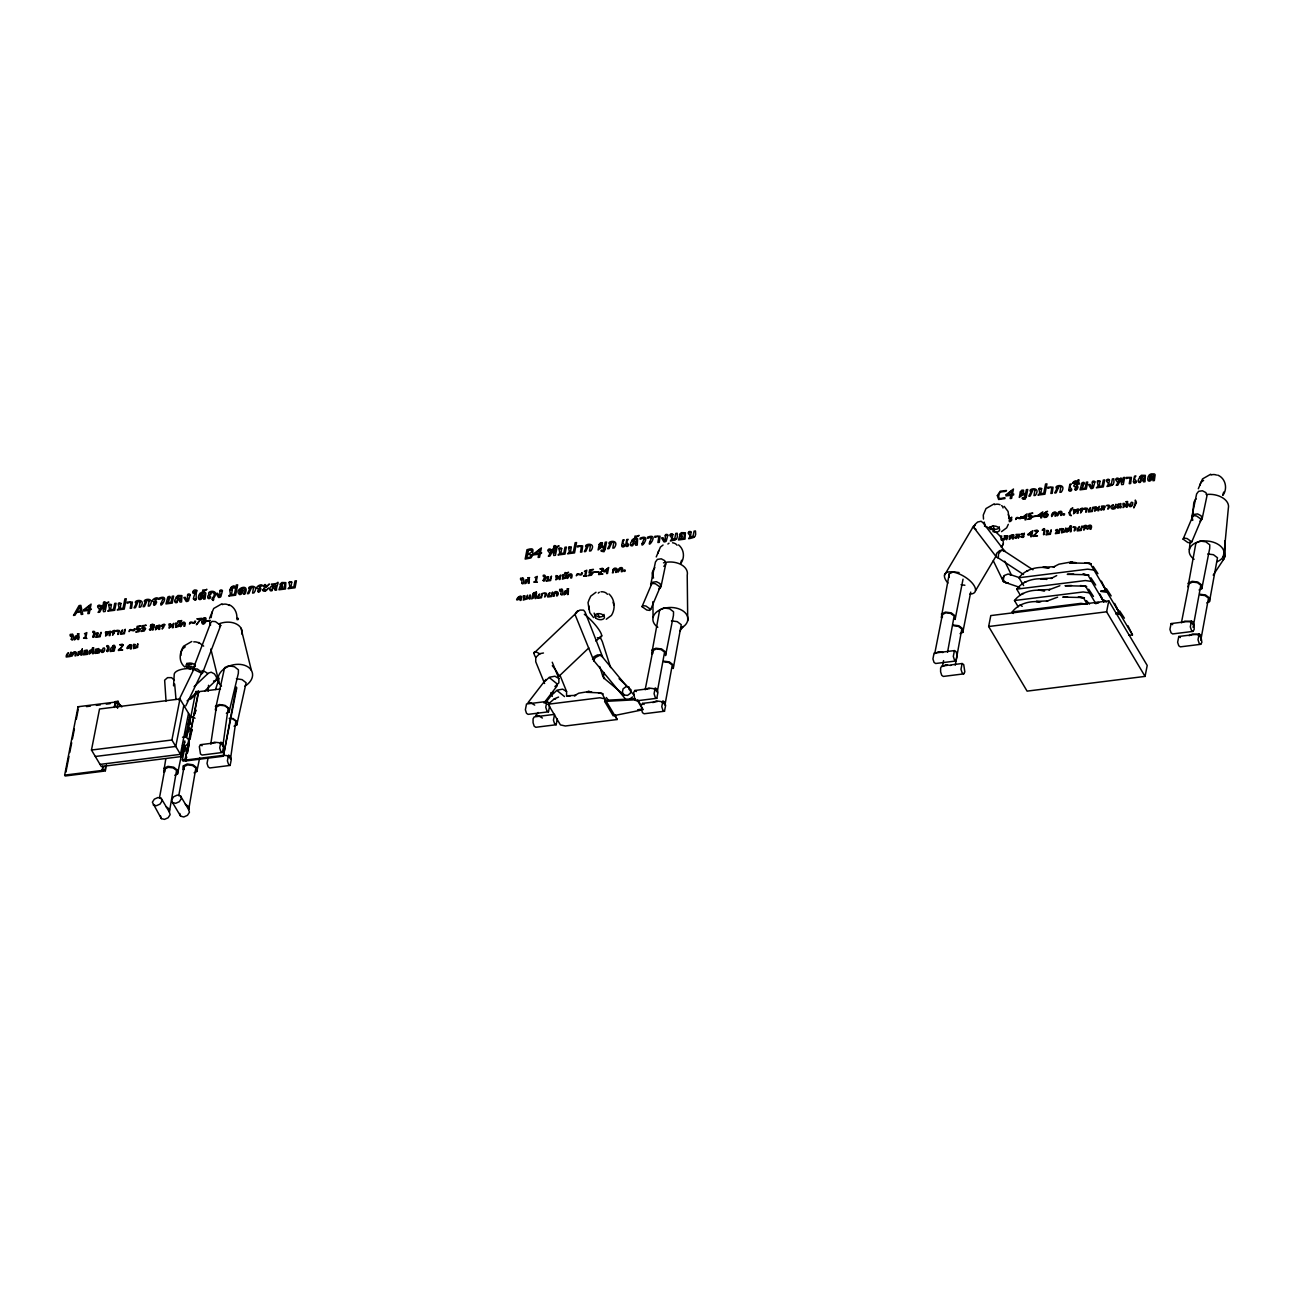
<?xml version="1.0" encoding="UTF-8"?>
<svg xmlns="http://www.w3.org/2000/svg" width="1293" height="1293" viewBox="0 0 1293 1293"><rect width="100%" height="100%" fill="white"/><g stroke="black" fill="none" stroke-linecap="round" stroke-linejoin="round"><path stroke-width="1.5" d="M549.606 706.01L548.474 711.813L528.094 714.366L526.493 713.283L525.378 709.792L526.51 703.99L546.891 701.452L548.491 702.535M557.299 718.94L556.168 724.743L535.787 727.28L534.187 726.197L533.072 722.706L533.072 718.86L534.203 716.904L554.584 714.366L553.436 720.169L554.568 723.66L556.168 724.743M552.24 662.226L558.883 678.534L558.867 682.833L554.891 686.583M569.922 696.264L566.576 695.779L566.576 691.464L559.934 675.14M164.761 771.889L164.825 768.963L168.3 767.315L173.165 767.913L176.559 770.418L169.367 812.052L170.126 814.655L168.155 817.742L164.502 819.374L161.318 818.598L152.364 802.226L154.352 799.155L157.988 797.522L161.172 798.298L169.286 811.939L169.431 809.111L166.021 806.606M184.075 769.48L184.123 766.555L187.598 764.906L192.463 765.504L195.873 768.01L188.681 809.644L188.73 806.703L185.335 804.198M215.301 709.857L224.626 667.624L228.716 665.798L234.421 666.719L238.413 669.822L238.348 673.314L229.071 712.055L226.356 713.267M229.071 712.055L229.136 708.564L225.144 705.445L219.438 704.54L215.365 706.366M234.049 726.181L236.764 724.969L236.829 721.478L232.837 718.375M651.688 653.773L659.672 609.94L663.794 607.952L669.532 608.712L673.54 611.751L673.459 615.306L665.556 655.583L665.636 652.028L661.628 648.973L655.89 648.229L651.769 650.217M652.771 653.628L652.836 650.621L656.311 648.941L661.176 649.587L664.57 652.157L657.216 692.272M941.272 617.634L949.24 573.801L953.361 571.829L959.099 572.573M942.338 617.504L942.403 614.498L945.894 612.817L950.743 613.448L954.137 616.034L947.559 652.238M949.159 577.357L949.24 573.801M960.069 633.683L962.816 632.374L962.897 628.818L958.889 625.764L953.151 625.02M1187.944 586.86L1195.912 543.028L1200.033 541.04L1205.771 541.799L1209.779 544.838L1209.698 548.394L1201.811 588.671L1199.064 589.996M1201.811 588.671L1201.876 585.115L1197.884 582.076L1192.13 581.317L1188.025 583.305M1206.757 602.91L1209.488 601.584L1209.569 598.029L1205.561 594.99L1199.823 594.23M163.694 772.034L165.811 758.7M174.797 775.267L177.545 773.925L177.642 770.289L173.65 767.169L167.912 766.377L163.791 768.398M182.992 769.626L183.089 765.989L187.21 763.969L192.948 764.761L196.94 767.88L196.843 771.517L194.095 772.858M185.61 735.103L185.707 731.466M216.287 710.132L216.351 707.077L219.858 705.251L224.756 705.752L228.15 708.273L222.784 746.352M173.553 685.856L174.248 673.976A17.52 7.079 3.3 0 1 193.708 668.723M208.189 691.222L208.529 685.29M1189.366 549.557L1190.11 541.783M1192.13 520.416L1193.778 502.929A17.52 11.152 5.4 0 1 1196.106 498.92M1223.938 554.794L1228.35 508.165A17.52 11.152 5.4 0 0 1206.353 494.508M204.617 691.109L216.173 680.247L216.577 677.29L214.493 673.96L211.179 672.198L208.545 673.039L194.112 686.631M216.351 707.077L210.775 744.025L214.282 742.214L219.18 742.715L222.574 745.221M230.477 759.266L235.843 721.187L232.433 718.682L229.184 718.342M1003.966 576.128L1003.336 579.636L1005.13 582.432L1019.724 587.361M159.459 797.975L164.825 768.963M178.773 795.567L184.123 766.555M102.697 766.102L102.697 771.307L65.167 775.994L64.65 775.121L78.065 706.738L115.61 702.051L114.835 705.962M65.927 772.083L68.998 756.453M69.757 752.542L71.681 742.764M72.44 738.853L74.364 729.09M76.287 719.312L78.194 709.55M184.818 740.873L181.747 756.502L101.307 766.539L91.48 750.037L99.529 709L179.969 698.963L189.796 715.465L185.578 736.962M114.204 707.481L115.352 701.614L118.035 701.275L117.566 708.289M102.955 766.539L102.179 770.434L64.65 775.121M102.616 771.161L105.299 770.822L105.38 765.763M116.887 707.142L118.035 701.275M105.299 770.822L106.446 764.955M181.747 756.502L171.921 740L179.969 698.963M183.816 705.412L175.767 746.449L95.326 756.486M188.519 713.316L180.454 754.352L100.03 764.389M186.499 756.874L185.739 760.785L183.056 761.124L182.361 759.977L185.044 746.303M186.968 736.525L195.793 691.577L198.475 691.238L199.235 692.531M184.964 751.346L185.739 747.451M188.81 731.806L189.57 727.911M223.35 756.243L236.263 686.987L236.781 687.86L223.35 756.243L185.82 760.931L185.044 759.637L198.475 691.238M193.352 719.037L185.303 760.074L222.849 755.387M194.128 715.126L198.718 691.674L220.457 688.959M187.259 752.979L189.182 743.2M191.105 733.438L191.865 729.527M195.696 709.986L194.936 713.898L195.793 710.132M185.82 760.931L186.58 757.019M187.356 753.108L189.263 743.346M190.039 739.434L191.946 729.672M641.134 710.116L613.173 715.789L604.639 701.42L604.849 700.337L635.332 698.705M652.836 650.621L645.175 689.686L648.65 688.021L653.515 688.652L656.892 691.222M664.909 705.202L672.247 665.087L668.869 662.501L664.004 661.871M942.403 614.498L934.742 653.563L938.217 651.882L943.082 652.512M943.583 660.626L942.435 666.477L945.91 664.796L950.775 665.442M963.026 579.183L955.123 619.444L955.204 615.888L951.195 612.85L945.458 612.09L941.352 614.078M955.252 665.168L961.83 628.948L958.436 626.378L953.571 625.731M962.816 632.374L970.72 592.097M1001.121 539.052L1001.719 535.997L1000.847 536.094M988.644 626.523L990.794 615.581L1108.764 600.857L1147.214 665.459L1145.065 676.401L1027.095 691.125L988.644 626.523L1106.614 611.799L1145.065 676.401M1106.614 611.799L1108.764 600.857M1193.083 627.315L1200.809 585.244L1197.415 582.674L1192.566 582.028L1189.075 583.709L1181.414 622.773L1184.889 621.109L1189.754 621.739L1193.148 624.309M1200.777 640.245L1208.502 598.174L1205.108 595.588L1200.243 594.958M1209.488 601.584L1217.473 557.768L1213.464 554.713L1207.727 553.97M177.545 773.925L183.59 744.8M196.843 771.517L199.672 757.924M604.17 673.152L603.459 676.578L605.302 679.294L624.196 695.004L627.509 695.408L630.37 693.29L631.081 689.864L619.056 678.696M660.998 586.666L665.798 563.796L664.731 560.645L661.256 558.818L657.41 559.368L655.454 561.986L650.654 584.856L652.609 582.238L656.44 581.688L659.931 583.531L660.998 586.666L659.042 589.269M1192.857 520.206L1191.774 517.071L1196.623 493.926L1198.579 491.324L1202.425 490.774L1205.9 492.601L1206.983 495.736L1202.118 518.881L1200.163 521.483M995.933 556.41L974.001 527.77L974.712 524.716L977.653 522.016L981.128 521.241L983.068 522.841L1005 551.481L1003.045 549.881L999.586 550.656L996.628 553.356L995.933 556.41L997.873 558.01M236.764 724.969L246.106 682.752L242.114 679.633L236.409 678.728M553.679 593.665C554.552 589.737 560.677 591.677 557.396 595.782L556.507 595.895C558.01 589.964 554.083 592.453 554.131 596.186L553.259 596.299L554.584 593.568L553.663 593.681M612.769 570.213C613.658 566.302 619.783 568.225 616.486 572.33L615.597 572.443C617.117 566.512 613.189 569.001 613.238 572.734L612.349 572.847L613.69 570.132L612.769 570.245M215.527 689.508L219.18 678.227M209.531 618.313L213.717 608.47L221.96 603.75M212.052 612.025L211.147 617.65M656.23 556.927L660.416 547.084L663.05 545.032M657.684 553.582L658.751 550.64M680.587 563.134L681.621 560.257M1198.32 488.754L1202.522 478.911L1210.765 474.192M1199.791 485.408L1200.841 482.467M1222.693 494.96L1223.728 492.083M202.629 672.829L220.715 625.408L215.43 621.594L212.004 621.351L210.775 622.676L192.689 670.097L193.918 668.756L197.344 669.014L202.629 672.829L201.385 674.154M1183.095 539.149L1192.615 516.602L1193.601 515.584L1196.558 515.972L1201.294 519.35L1191.774 541.88L1190.772 542.898L1187.831 542.51L1183.095 539.149L1184.081 538.13L1187.039 538.518L1191.774 541.88M642.023 606.643L651.494 584.371L652.48 583.369L655.422 583.773L660.157 587.135L650.702 609.407L649.716 610.409L646.759 610.021L642.023 606.643L643.009 605.641L645.95 606.045L650.702 609.407M181.036 652.335L182.685 648.844L185.271 646.823M680.829 563.441C684.951 557.671 684.175 549.428 678.583 544.886M1008.314 524.328L1006.681 527.819L1001.525 531.633M1222.936 495.284C1227.881 488.689 1225.586 478.216 1217.747 475.113M178.903 700.046L193.772 669.435L201.546 673.184L185.788 705.897M604.041 678.712L602.651 675.754L604.284 672.57M592.533 659.398L593.972 656.731L597.511 654.904L601.067 654.969L602.586 656.876L585.099 612.058L583.579 610.134L580.007 610.07L576.468 611.912L575.046 614.563L594.053 661.305M215.301 742.829L200.48 744.671L199.348 746.627L200.463 753.964L202.064 755.047L222.428 752.494L223.576 746.691L222.444 743.216L220.861 742.134L219.713 747.936L220.844 751.411L222.428 752.494M208.173 757.585L207.025 763.403L208.157 766.878L209.741 767.961L230.122 765.424L231.269 759.621L230.138 756.13L228.538 755.047L227.406 760.85L228.522 764.341L230.122 765.424M546.891 701.452L545.759 707.255L546.874 710.73L548.474 711.813M649.652 688.619L634.831 690.478L633.699 692.434L634.815 699.755L636.415 700.838L656.796 698.301L657.927 692.498L656.812 689.007L655.212 687.924L654.08 693.727L655.195 697.218L656.796 698.301M641.393 705.348L642.524 703.392L657.345 701.549M664.489 711.231L665.62 705.412L664.505 701.937L662.905 700.854L661.774 706.657L662.889 710.148L664.489 711.231L644.108 713.768L642.508 712.685L641.393 709.194L637.627 709.776M954.444 650.589L953.297 656.391L954.428 659.883L956.028 660.965L957.159 655.163L956.028 651.672L954.444 650.589L934.063 653.143L932.932 658.945L934.047 662.42L935.647 663.503L956.028 660.965M962.137 663.519L960.99 669.321L962.121 672.796L963.705 673.879L964.837 671.924L963.721 664.602L962.137 663.519L951.018 664.909M1171.086 623.565L1169.939 629.368L1171.07 632.859L1172.67 633.926L1193.035 631.388L1194.166 629.432L1194.182 625.586L1193.051 622.095L1191.467 621.012L1171.086 623.565L1172.686 624.648M1178.78 636.479L1177.632 642.282L1178.763 645.773L1180.347 646.856L1200.728 644.318L1201.86 642.362L1200.744 635.025L1199.144 633.942L1178.78 636.479L1180.364 637.562M1191.467 621.012L1190.32 626.83L1191.451 630.305L1193.035 631.388M1199.144 633.942L1198.013 639.744L1199.128 643.235L1200.728 644.318M944.488 575.159L972.304 528.207A17.52 7.71 30.7 0 1 975.148 525.297M975.488 590.756L996.353 555.554M1001.315 547.165L1003.303 543.82M1213.19 575.143L1224.164 558.576L1223.13 556.038M679.746 631.275L683.027 626.378L681.653 627.832A17.52 11.605 -0.7 0 0 683.625 611.379A17.52 11.605 -0.7 0 0 658.557 610.603A17.52 11.605 -0.7 0 0 657.83 627.25M1223.97 558.285L1225.263 556.426L1224.73 540.813M663.842 566.399L665.798 563.796M1191.774 517.071L1193.73 514.469L1197.577 513.919L1201.052 515.745L1202.118 518.881M545.921 679.439L528.029 702.665L530.68 702.729L534.704 705.121M543.997 702.972L557.105 685.936L556.83 683.658L549.767 677.968M538.098 712.491L535.722 715.579L538.373 715.659L542.397 718.035M545.258 703.198L553.614 692.369M219.471 626.749L220.715 625.408M1222.774 560.031L1224.164 558.576M1200.292 520.352L1201.294 519.35M659.171 588.137L660.157 587.135M533.977 653.143L576.937 612.349A17.52 3.863 46.5 0 1 578.472 611.056M588.816 647.922L558.738 676.481A17.52 3.863 46.5 0 0 552.321 665.717M595.976 641.118L601.714 635.671M545.355 681.007L549.331 677.257L554.939 676.223L558.883 678.534M553.048 693.937L557.024 690.171L562.633 689.153L566.576 691.464M1023.603 585.551L1018.949 577.745C1025.882 568.678 1038.376 566.043 1049.124 567.983L1042.869 567.255L1054.538 566.673L1053.213 567.094L1058.951 564.184L1070.927 562.019L1075.954 562.697L1069.505 562.924L1090.047 563.344L1105.984 590.4L1100.699 591.063M1020.436 595.394L1016.718 589.139C1023.652 580.072 1036.146 577.438 1046.894 579.377L1040.639 578.666L1052.308 578.068L1050.983 578.488L1056.704 575.579M1018.205 606.789L1014.488 600.534C1021.422 591.483 1033.915 588.832 1044.663 590.772L1038.408 590.061L1050.061 589.463L1048.752 589.883L1059.872 585.745M1013.179 613.496L1012.241 611.928C1018.803 603.249 1030.473 600.615 1040.752 601.891M187.065 700.919L195.906 693.145M190.524 699.19L196.423 694.002M614.983 714.787L617.133 719.522L565.348 725.987L560.419 724.904L548.119 704.232L554.325 698.834L558.56 697.072M1201.003 482.386L1203.589 480.366M629.691 699.077L632.536 696.943M596.008 592.259L590.756 596.138L589.091 599.693L588.04 602.635L589.091 609.617M606.272 619.234L611.427 615.42C615.662 608.825 614.967 599.209 608.938 593.956M1001.412 539.973L1001.477 538.955M1001.525 540.361L1001.8 538.971M1032.945 569.777L1002.641 549.929L1000.653 551.109L998.535 553.937L998.277 557.946L1023.523 574.496M652.852 702.616L656.343 700.935L661.192 701.566L664.586 704.152M1189.107 635.703L1192.582 634.023L1197.447 634.653L1200.841 637.239M213.539 681.072L216.173 680.247M191.784 641.49L183.558 646.225C179.404 652.626 178.289 661.838 184.883 667.059M994.236 503.817L986.009 508.553L983.278 515.034L983.504 519.075M1120.546 506.985L1120.886 503.575L1120.013 503.672C1116.182 506.662 1121.936 509.717 1120.966 506.549M1044.098 534.09C1044.033 536.32 1046.587 524.247 1042.223 530.308C1046.554 525.669 1041.56 538.518 1044.518 533.637M189.489 717.179L192.027 716.564L195.017 718.261M1057.642 597.14L1046.506 601.293L1047.831 600.857L1036.162 601.455L1039.297 601.811M626.103 685.646L600.695 654.872L595.41 657.523L593.826 660.012L594.424 661.402L626.168 699.885M1009.364 521.709L1010.14 521.499A2.101 1.471 -30.8 0 0 1011.142 520.788L1011.821 519.608L1009.429 521.273L1009.154 519.867M543.464 652.997L539.731 653.692L535.755 657.442L535.738 661.741L544.595 683.496M589.382 691.448L578.747 693.193L574.351 695.779L575.692 695.359L566.576 695.779M1038.053 515.406L1032.638 516.699L1037.923 516.036M210.048 620.187L206.411 621.27L209.935 620.834M1018.949 577.745L1087.672 569.162L1093.894 570.068M1016.718 589.139L1085.441 580.557L1091.648 581.462L1103.753 601.795L1099.939 594.101M86.486 706.608L90.429 706.107M96.361 705.38L100.321 704.879M106.236 704.135L110.196 703.651M116.031 702.762L118.714 702.438M1014.488 600.534L1083.195 591.968L1089.417 592.873L1095.931 603.815M1012.241 611.928L1080.964 603.362L1087.187 604.267L1083.34 597.544L1062.798 597.124L1067.63 596.962M1094.945 602.894L1098.468 602.457M1095.155 603.249L1098.678 602.813M1115.714 613.092L1119.237 612.656L1114.647 603.411M91.48 750.037L171.921 740M548.119 704.232L599.904 697.767L604.833 698.866L617.133 719.522M1128.951 635.348L1132.474 634.895L1127.9 625.667M101.937 770.014L104.62 769.674M182.361 759.977L185.044 759.637M947.316 665.362L941.757 666.057L940.625 668.012L940.609 671.859L941.74 675.35L943.34 676.433L963.705 673.879M604.639 701.42L635.105 699.804M1073.707 574.092L1067.275 574.334L1087.817 574.755L1091.648 581.462M1071.477 585.503L1065.028 585.729L1085.57 586.149L1089.417 592.873M182.539 737.204L186.079 737.107L188.568 739.499L188.552 742.958L186.03 745.479L182.475 745.576M187.307 664.408L191.752 664.618M186.37 666.703L190.734 666.897M223.608 755.306L226.857 755.629L230.267 758.151M629.238 687.149L625.925 686.745L623.081 688.862L622.369 692.288L624.196 695.004M961.055 584.743L964.885 585.244M671.471 620.882L677.225 621.626L681.233 624.681L673.249 668.497L673.33 664.941L669.321 661.903L663.584 661.143M1005.13 582.432L1008.281 582.884M599.499 692.854L586.699 692.288L591.855 692.191L588.137 691.335M1100.909 591.418L1107.131 592.323L1119.237 612.656M1115.714 613.9L1120.385 614.579L1132.474 634.895M1026.739 570.682L1027.935 570.86M1024.492 582.076L1025.705 582.254M1022.262 593.471L1023.458 593.665M1020.032 604.865L1022.213 606.32M1072.123 562.213L1070.927 562.019L1073.917 563.085M554.325 698.834L555.537 699.077M180.47 795.89L177.303 795.114L173.65 796.747L171.662 799.817L172.519 802.549L180.632 816.19L183.8 816.966L187.453 815.333L189.441 812.246L188.6 809.531L180.47 795.89L181.327 798.621L179.339 801.692L175.686 803.325L172.519 802.549M153.204 804.957L156.388 805.733L160.025 804.101L162.013 801.03L161.172 798.298M603.184 693.888L598.271 692.692L602.021 693.387L604.833 698.866M597.334 637.675L600.938 638.677L602.328 641.635L610.619 667.576M1009.817 574.415L1018.932 577.486M993.315 560.79L1003.465 581.705L1006.827 582.836M228.958 604.655C234.292 606.821 237.33 612.72 236.861 618.345M198.783 642.411L203.664 646.112M557.461 690.898L564.524 696.571M634.831 690.478L636.431 691.561M642.524 703.392L644.124 704.475M200.48 744.671L202.08 745.754M974.001 527.77L975.956 529.37M174.361 680.199L171.565 677.661L167.557 677.645L164.647 680.183L166.037 701.113M1223.469 554.745L1225.263 556.426M121.3 706.043L116.952 701.873L117.453 702.745M118.908 704.135L121.817 706.915M1106.242 602.15L1104.174 600.065M1093.167 566.415L1097.935 573.656M1106.404 588.671L1111.172 595.911M1090.92 577.809L1095.688 585.05M1119.657 610.926L1124.409 618.167M1088.69 589.22L1093.458 596.461M1086.459 600.615L1089.482 604.106M606.255 697.509L608.276 700.03M1004.176 506.355L1008.071 511.43L1009.138 518.412M593.584 617.569L589.753 612.575L588.703 605.722M628.64 688.733L633.715 694.891M1002.641 549.929L1003.368 551.109M638.225 700.273L642.993 709.744L637.013 699.691M197.376 691.836L197.894 692.709M195.793 691.577L196.471 692.725M115.352 701.614L116.111 702.907M78.065 706.738L78.582 707.594M1116.538 607.855L1120.385 614.579M1103.301 585.6L1107.131 592.323M1101.054 597.01L1103.931 602.037M188.875 719.732L190.556 722.739M1101.41 581.155L1105.984 590.4M1004.709 561.194L1011.482 575.143L1008.104 574.011L1004.354 575.466L1002.431 578.65L1003.465 581.705M993.04 526.025L994.689 529.823M597.786 613.625L599.435 617.408M600.695 654.872L601.31 656.262M550.818 692.789L552.289 696.41M184.463 741.81L184.834 742.732M599.693 666.493L602.651 675.754M179.792 813.459L180.632 816.19M160.477 815.867L161.318 818.598M1008.314 514.582L1009.138 517.475M984.167 522.081L985.007 524.99M613.06 602.182L613.884 605.076M209.741 622.272L210.581 625.165M241.031 628.188L251.375 670.372M210.84 648.989L219.293 683.496M174.684 684.045L175.993 699.448M180.826 652.706L180.972 655.406M687.731 620.705L687.213 575.207A17.52 11.605 -0.7 0 0 663.487 562.827M652.561 571.975L652.626 577.906M652.9 601.649L653.078 617.472M1211.121 475.032A5.01 3.039 11.1 0 1 1216.535 475.081M1194.118 559.271A17.52 11.152 5.4 0 1 1195.055 543.157A17.52 11.152 5.4 0 1 1220.236 545.888A17.52 11.152 5.4 0 1 1217.052 561.744M994.608 504.674A5.01 3.039 11.1 0 1 1000.022 504.706M1001.606 505.579A5.01 3.039 11.1 0 1 1003.012 507.939M999.311 526.817A5.01 3.039 11.1 0 1 995.254 529.29A5.01 3.039 11.1 0 1 989.759 526.736M990.325 529.613A4.913 2.974 11.1 0 1 994.269 525.992A4.913 2.974 11.1 0 1 999.651 530.082A4.913 2.974 11.1 0 1 992.911 531.585M947.931 583.046A17.52 7.71 30.7 0 1 950.113 571.829A17.52 7.71 30.7 0 1 972.045 582.868A17.52 7.71 30.7 0 1 969.847 594.069M984.458 526.057A17.52 7.71 30.7 0 1 1000.022 536.126A17.52 7.71 30.7 0 1 1001.816 546.066M667.931 544.062A5.01 3.039 11.1 0 1 669.014 543.205M672.538 542.769A5.01 3.039 11.1 0 1 677.063 545.258M653.579 577.955A17.52 11.605 -0.7 0 1 654.888 567.675M598.271 593.115A5.01 3.039 11.1 0 1 599.354 592.259M600.986 591.806A5.01 3.039 11.1 0 1 607.403 594.311M604.057 614.401A5.01 3.039 11.1 0 1 599.047 616.826A5.01 3.039 11.1 0 1 594.166 613.108M535.755 657.555A17.52 3.863 46.5 0 1 539.941 654.048M584.339 614.272A17.52 3.863 46.5 0 1 598.465 629.012A17.52 3.863 46.5 0 1 600.178 636.964M222.331 604.591A5.01 3.039 11.1 0 1 229.33 605.512M221.507 686.066A17.52 12.251 -13.8 0 1 225.241 668.061A17.52 12.251 -13.8 0 1 249.517 668.125A17.52 12.251 -13.8 0 1 244.927 686.114M218.598 623.986A17.52 12.251 -13.8 0 1 242.098 634.443M193.772 641.894A5.01 3.039 11.1 0 1 199.154 643.251M195.356 666.461A5.01 3.039 11.1 0 1 189.958 666.412A5.01 3.039 11.1 0 1 186.952 663.196M194.273 668.723A4.913 2.974 11.1 0 1 192.689 669.16M190.814 669.144A4.913 2.974 11.1 0 1 186.063 665.895A4.913 2.974 11.1 0 1 189.699 663.067A4.913 2.974 11.1 0 1 195.405 665.572M186.838 723.983A17.52 7.079 3.3 0 1 190.475 724.193M202.112 670.501A17.52 7.079 3.3 0 1 207.704 673.669M202.371 622.337C204.456 626.135 205.829 617.989 202.371 622.337M100.547 605.964L99.852 610.183C105.396 595.572 102.761 618.377 105.137 604.623L106.543 604.445L105.153 611.476L103.505 611.686L102.632 606.692L99.723 612.155L98.074 612.365C102.212 608.114 95.359 607.952 98.397 605.35A2.036 1.422 -30.8 0 1 100.272 605.48L100.547 605.964M104.523 648.375C105.864 651.672 100.789 654.808 100.563 650.088L101.484 649.975C104.588 655.454 100.886 646.015 104.523 648.375M135.102 644.544L134.553 647.761L136.379 646.823L137.85 643.72L137.624 647.405L133.535 648.601C135.022 647.13 131.433 643.187 135.102 644.544M170.611 624.099L170.126 627.024L173.682 623.339L173.165 627.638L172.276 627.751L172.664 624.972L169.044 628.156C170.531 626.669 166.942 622.741 170.611 624.099M177.044 623.307L176.494 626.507L178.305 625.57L179.792 622.466L179.549 626.151L175.476 627.347C176.947 625.877 173.375 621.933 177.044 623.307M190.119 594.812L188.519 600.712A2.036 1.422 -30.8 0 1 187.307 601.39A2.424 1.697 -30.8 0 1 186.24 601.487L183.865 597.511L185.303 597.334C189.699 605.674 186.402 594.958 187.97 594.198A2.036 1.422 -30.8 0 1 189.829 594.311L190.119 594.812M222.444 590.772L220.844 596.671A2.036 1.422 -30.8 0 1 219.632 597.35A2.424 1.697 -30.8 0 1 218.565 597.447L216.19 593.471L217.644 593.293C222.024 601.633 218.727 590.933 220.295 590.158A2.036 1.422 -30.8 0 1 222.154 590.287L222.444 590.772M524.829 595.992L524.279 599.192L526.106 598.255L527.576 595.152L527.35 598.837L523.261 600.033C524.748 598.562 521.16 594.618 524.829 595.992M550.85 549.784L550.139 553.986C555.683 539.391 553.048 562.18 555.44 548.426L556.83 548.264L555.44 555.295L553.792 555.489L552.935 550.511L550.01 555.974L548.361 556.168C552.515 551.917 545.646 551.772 548.701 549.169A2.036 1.422 -30.8 0 1 550.559 549.299L550.85 549.784M557.493 575.838L556.992 578.763L560.548 575.078L560.031 579.377L559.158 579.49L559.546 576.71L555.909 579.894C557.396 578.407 553.824 574.48 557.493 575.838M563.91 575.046L563.36 578.246L565.186 577.308L566.657 574.205L566.431 577.89L562.342 579.086C563.829 577.615 560.241 573.672 563.91 575.046M667.818 535.189L666.234 541.104A2.036 1.422 -30.8 0 1 665.022 541.783A2.424 1.697 -30.8 0 1 663.956 541.88L661.563 537.904L663.018 537.726C667.414 546.066 664.117 535.35 665.669 534.591A2.036 1.422 -30.8 0 1 667.544 534.704L667.818 535.189M672.861 534.559L671.988 539.634L674.865 538.147L675.786 533.411L677.193 533.233C678.243 540.264 675.382 539.634 671.681 540.781L670.372 540.943C674.526 536.692 667.657 536.547 670.711 533.944A2.036 1.422 -30.8 0 1 672.57 534.074L672.861 534.559M691.141 532.28L690.268 537.355L693.145 535.868L694.082 531.132L695.472 530.954C696.539 537.985 693.678 537.355 689.961 538.502L688.652 538.664C692.806 534.413 685.936 534.268 688.991 531.665A2.036 1.422 -30.8 0 1 690.85 531.795L691.141 532.28M1063.121 528.821L1062.571 532.037L1064.381 531.1L1065.868 527.98L1065.626 531.682L1061.537 532.861C1063.024 531.391 1059.452 527.463 1063.121 528.821M1094.864 481.917L1093.264 487.817A2.036 1.422 -30.8 0 1 1092.052 488.495A2.424 1.697 -30.8 0 1 1090.985 488.592L1088.609 484.616L1090.064 484.439C1094.444 492.778 1091.147 482.079 1092.714 481.303A2.036 1.422 -30.8 0 1 1094.573 481.432L1094.864 481.917M1096.205 507.147L1095.721 510.056L1099.276 506.371L1098.759 510.67L1097.87 510.783L1098.258 508.004L1094.638 511.188C1096.108 509.717 1092.537 505.773 1096.205 507.147M1109.442 480.075L1108.57 485.15L1111.447 483.679L1112.368 478.943L1113.774 478.766C1114.825 485.796 1111.964 485.166 1108.263 486.313L1106.953 486.475C1111.107 482.224 1104.238 482.079 1107.277 479.461A2.036 1.422 -30.8 0 1 1109.152 479.59L1109.442 480.075M1113.192 505.013L1112.788 507.535L1114.324 508.02L1115.94 504.189L1115.067 508.634C1110.024 510.929 1109.927 504.852 1113.192 505.013M1118.704 478.927L1118.009 483.129C1123.552 468.535 1120.918 491.324 1123.294 477.57L1124.684 477.408L1123.31 484.439L1121.661 484.633L1120.789 479.655L1117.863 485.117L1116.215 485.311C1120.368 481.061 1113.499 480.915 1116.554 478.313A2.036 1.422 -30.8 0 1 1118.413 478.442L1118.704 478.927M1124.619 503.591L1124.134 506.517L1127.69 502.832L1127.173 507.131L1126.284 507.244L1126.672 504.464L1123.051 507.648C1124.538 506.161 1120.95 502.234 1124.619 503.591M1132.587 502.605C1133.913 505.919 1128.837 509.054 1128.627 504.318L1129.549 504.205C1132.652 509.684 1128.934 500.246 1132.587 502.605M71.309 639.372C74.299 643.203 73.911 629.61 70.792 635.526C70.889 632.843 69.337 635.041 70.501 636.285C73.232 633.473 71.875 634.976 71.309 639.372M87.164 651.219L86.76 653.741L84.384 654.048C87.779 652.044 83.027 650.799 83.366 654.856L87.504 654.339L88.037 651.575L87.084 650.04L84.158 650.621L83.997 651.462L87.164 651.219M92.692 636.706C94.648 639.906 96.813 629.82 92.886 631.42C91.787 634.556 96.183 629.319 92.692 636.706M98.09 633.15L97.541 636.382L99.432 636.14L101.048 632.293L100.159 636.738L95.747 637.304L96.668 636.495C97.492 635.251 94.745 631.792 98.09 633.15M98.769 649.765L98.365 652.302L96.005 652.593C99.399 650.589 94.631 649.345 94.971 653.418L99.108 652.9L99.658 650.137L98.704 648.601L95.763 649.183L95.601 650.023L98.769 649.765M106.64 650.977C108.66 654.145 110.648 644.156 106.834 645.708C105.735 648.844 110.147 643.591 106.64 650.977M107.141 632.018L106.576 635.267L108.919 631.566L110.584 631.291L110.034 635.51L109.145 635.623L109.566 631.776L105.557 636.075C107.044 634.604 103.472 630.661 107.141 632.018M111.424 604.607L110.552 609.714L113.525 609.342L114.689 603.427L116.079 603.249L114.705 610.28L107.723 611.153L109.162 609.876C110.471 607.92 106.139 602.473 111.424 604.607M120.96 603.427L120.087 608.518L123.061 608.146L124.888 598.901L126.278 598.724L124.241 609.1L117.275 609.957L118.697 608.696C120.023 606.724 115.675 601.277 120.96 603.427M149.455 629.61C152.493 632.649 149.568 624.503 152.833 630.176L154.142 626.281L150.36 626.345C149.746 627.913 155.629 624.681 153.043 629.077L151.249 627.347L149.455 629.61M174.846 601.229L175.137 602.409A2.053 1.438 -30.8 0 0 176.996 602.522C177.755 600.178 176.349 596.154 180.163 602.118L181.57 601.94L181.909 595.588L177.917 595.475L176.01 597.414L180.438 596.299A1.988 1.39 -30.8 0 1 181.036 596.994L180.519 600.372C180.18 596.186 174.232 597.431 174.846 601.229M193.449 598.918C198.168 603.96 194.742 593.487 197.102 590.659A2.311 1.616 -30.8 0 0 196.197 590.125C192.56 588.622 191.105 595.572 195.001 592.42C196.908 587.911 193.32 597.592 193.449 598.918M207.672 597.14L207.963 598.303A2.053 1.438 -30.8 0 0 209.838 598.433C213.038 596.299 206.605 596.105 210.904 594.198L211.066 593.358C207.801 591.677 218.339 591.37 212.505 598.077L213.895 597.899C220.505 588.347 204.876 591.03 209.482 594.424A1.972 1.39 -30.8 0 0 208.028 595.734L207.672 597.14M232.352 589.527L231.479 594.618L234.453 594.247L236.28 585.002L237.67 584.824L235.633 595.2L228.667 596.057L230.089 594.796C231.415 592.824 227.067 587.378 232.352 589.527M269.865 589.382L270.156 590.545A2.053 1.438 -30.8 0 0 272.015 590.675C272.775 588.315 271.385 584.291 275.199 590.255L276.589 590.077C275.522 587.717 280.597 579.167 276.492 583.482L271.304 584.226C272.71 586.392 277.672 582.028 275.538 588.525C275.215 584.323 269.267 585.567 269.865 589.382M284.945 584.032L284.298 588.024L280.565 588.493L282.714 586.602L282.262 585.131A2.036 1.422 -30.8 0 0 280.258 585.745L278.949 589.786L285.478 588.978L285.834 582.626L281.842 582.513L279.951 584.436L284.363 583.337A1.988 1.39 -30.8 0 1 284.945 584.032M291.749 582.109L290.877 587.216L293.85 586.844L295.014 580.929L296.404 580.751L295.03 587.782L288.064 588.654L289.487 587.378C290.812 585.422 286.464 579.975 291.749 582.109M521.758 583.175C524.764 587.07 524.279 573.252 521.305 579.442C521.257 576.84 519.931 578.359 520.772 579.975C523.972 579.005 522.097 575.676 521.758 583.175M528.595 598.384C531.326 600.97 529.758 596.089 530.162 594.828L528.595 598.384M543.141 580.509C545.08 583.709 547.262 573.623 543.335 575.24C542.22 578.375 546.632 573.122 543.141 580.509M548.539 576.953L547.99 580.185L549.864 579.959L551.481 576.096L550.608 580.557L546.196 581.107L547.101 580.298C547.941 579.054 545.193 575.595 548.539 576.953M560.855 594.36C564.039 598.093 563.021 584.662 560.515 590.513C560.176 588.024 559.109 589.64 559.869 591.16C563.069 590.206 561.21 586.86 560.855 594.36M561.712 548.426L560.839 553.517L563.813 553.145L564.976 547.246L566.366 547.068L564.993 554.099L558.026 554.972L559.449 553.695C560.774 551.739 556.426 546.276 561.712 548.426M571.264 547.23L570.391 552.337L573.365 551.966L575.175 542.704L576.565 542.543L574.528 552.903L567.562 553.776L569.001 552.499C570.31 550.543 565.978 545.096 571.264 547.23M621.739 545.468L622.03 546.632A2.053 1.438 -30.8 0 0 623.889 546.761C626.927 544.159 620.09 544.062 624.196 539.844L622.806 540.021L621.739 545.468M625.683 544.983L625.957 546.147A2.053 1.438 -30.8 0 0 627.816 546.276C630.871 543.674 624.034 543.561 628.139 539.359L626.749 539.537L625.683 544.983M630.515 544.369L630.806 545.549A2.053 1.438 -30.8 0 0 632.665 545.662C633.425 543.319 632.035 539.294 635.849 545.258L637.239 545.08L637.594 538.728L633.602 538.615L631.695 540.555L636.124 539.44A1.988 1.39 -30.8 0 1 636.706 540.151L636.188 543.529C635.865 539.326 629.917 540.571 630.515 544.369M684.482 534.187L683.835 538.179L680.102 538.648L682.251 536.757L681.799 535.286A2.036 1.422 -30.8 0 0 679.795 535.884L678.486 539.941L685.015 539.116L685.371 532.764L681.379 532.651L679.488 534.591L683.9 533.492A1.988 1.39 -30.8 0 1 684.482 534.187M1003.239 539.165C1006.277 542.203 1003.352 534.057 1006.617 539.731L1007.926 535.819L1004.144 535.9C1003.513 537.468 1009.397 534.235 1006.827 538.631L1005.017 536.886L1003.239 539.165M1015.053 537.694C1018.092 540.733 1015.167 532.587 1018.431 538.244L1019.741 534.348L1015.959 534.429C1015.328 535.997 1021.211 532.748 1018.642 537.145L1016.831 535.415L1015.053 537.694M1041.641 488.544L1040.768 493.635L1043.742 493.263L1045.568 484.018L1046.958 483.841L1044.922 494.217L1037.956 495.09L1039.378 493.813C1040.703 491.841 1036.356 486.394 1041.641 488.544M1048.284 530.663L1047.734 533.896L1049.625 533.67L1051.241 529.807L1050.369 534.268L1045.956 534.817L1046.861 534.009C1047.686 532.764 1044.938 529.322 1048.284 530.663M1068.81 489.691L1069.101 490.855A2.053 1.438 -30.8 0 0 1070.96 490.984C1073.998 488.382 1067.161 488.269 1071.267 484.067L1069.877 484.245L1068.81 489.691M1075.113 509.781L1074.548 513.014L1076.891 509.313L1078.556 509.038L1078.006 513.273L1077.117 513.369L1077.683 509.539L1073.529 513.822C1075.016 512.351 1071.444 508.408 1075.113 509.781M1087.009 528.708C1089.094 531.31 1089.757 520.352 1090.064 529.306L1090.953 529.193C1093.878 522.307 1085.554 525.588 1087.009 528.708M1100.036 481.255L1099.163 486.346L1102.137 485.974L1103.301 480.075L1104.691 479.897L1103.317 486.928L1096.351 487.8L1097.773 486.524C1099.098 484.568 1094.751 479.105 1100.036 481.255M1100.408 509.49C1103.446 512.529 1100.521 504.383 1103.786 510.04L1105.095 506.145L1101.313 506.226C1100.682 507.793 1106.566 504.545 1103.996 508.941L1102.202 507.212L1100.408 509.49M1116.845 507.438C1119.56 510.024 1117.992 505.143 1118.397 503.882L1116.845 507.438M1133.444 481.626L1133.735 482.79A2.053 1.438 -30.8 0 0 1135.593 482.919C1138.648 480.317 1131.795 480.204 1135.9 476.002L1134.511 476.18L1133.444 481.626M1138.293 481.012L1138.583 482.176A2.053 1.438 -30.8 0 0 1140.442 482.305C1141.202 479.962 1139.812 475.937 1143.626 481.901L1145.016 481.723L1145.372 475.371L1141.363 475.258L1139.456 477.182L1143.885 476.083A1.988 1.39 -30.8 0 1 1144.483 476.778L1143.966 480.156C1143.626 475.969 1137.695 477.214 1138.293 481.012M75.948 637.594L75.511 639.13C73.927 635.105 81.168 634.734 77.758 639.534L78.647 639.437L78.889 635.429L75.188 636.204L74.509 639.954L77.693 637.11L75.948 637.594M79.083 653.207L78.663 654.743L78.986 652.108L80.926 651.333L80.909 655.163L81.798 655.05L82.283 651.446A1.923 1.341 -30.8 0 0 81.734 650.848L78.227 651.898L77.661 655.567L80.829 652.739L79.083 653.207M90.688 651.769L90.268 653.304L90.607 650.654L92.546 649.878L92.514 653.725L93.403 653.611L93.904 649.991A1.923 1.341 -30.8 0 0 93.355 649.393L89.847 650.444L89.265 654.129L92.45 651.284L90.688 651.769M156.906 627.493L156.485 629.012L156.825 626.378L158.764 625.602L158.732 629.432L159.621 629.319L160.122 625.715A1.923 1.341 -30.8 0 0 159.572 625.117L156.065 626.168L155.483 629.836L158.667 627.008L156.906 627.493M200.754 596.105L201.627 597.14L200.092 598.53L200.609 594.36L203.68 593.131L204.488 594.473L203.648 599.192L205.037 599.015L205.813 593.309A3.039 2.133 -30.8 0 0 204.957 592.356L201.886 592.339C198.589 592.485 196.989 600.049 199.898 599.661C203.696 599.192 204.407 592.032 200.754 596.105M240.676 591.127L241.549 592.162L239.997 593.552C237.799 587.022 248.547 586.408 243.553 594.214L244.943 594.037C250.939 581.381 232.384 589.64 239.803 594.667C243.601 594.214 244.312 587.054 240.676 591.127M526.38 581.397L525.96 582.933C524.376 578.908 531.617 578.537 528.207 583.353L529.096 583.24L529.322 579.232L525.637 580.007L524.958 583.757L528.142 580.913L526.38 581.397M533.201 596.623L532.781 598.142C531.197 594.134 538.438 593.762 535.027 598.562L535.916 598.449L536.142 594.457L532.457 595.216L531.779 598.966L534.963 596.138L533.201 596.623M565.494 592.582L565.057 594.117C563.473 590.109 570.714 589.737 567.304 594.538L568.193 594.424L568.435 590.432L564.734 591.192L564.055 594.942L567.239 592.113L565.494 592.582M1010.69 537.031L1010.269 538.567L1010.593 535.932L1012.532 535.157L1012.516 538.987L1013.405 538.874L1013.89 535.27A1.923 1.341 -30.8 0 0 1013.34 534.672L1009.833 535.706L1009.267 539.391L1012.435 536.563L1010.69 537.031M1068.309 529.839L1067.873 531.375C1066.289 527.366 1073.529 526.994 1070.119 531.795L1071.008 531.682L1071.25 527.689L1067.549 528.449L1066.87 532.199L1070.054 529.37L1068.309 529.839M1150.059 477.65L1150.932 478.685L1149.38 480.075L1149.913 475.905L1152.968 474.676L1153.792 476.018L1152.936 480.737L1154.342 480.56L1155.118 474.87A3.039 2.133 -30.8 0 0 1154.261 473.917L1151.174 473.884C1147.828 474.078 1146.422 481.497 1149.202 481.206C1152.984 480.737 1153.695 473.577 1150.059 477.65M114.818 647.745L114.22 651.009L110.196 651.51C110.164 646.225 115.093 645.078 111.796 650.621L113.477 650.411C112.944 647.146 116.144 644.528 114.818 647.745M67.592 654.29L67.22 656.181L69.434 655.907L71.067 652.044L70.194 656.505L66.202 657.006C65.604 654.016 70.711 650.508 67.592 654.29M121.768 631.517L121.397 633.408L123.627 633.134L125.243 629.271L124.37 633.732L120.378 634.216C119.78 631.243 124.888 627.735 121.768 631.517M168.155 599.613L169.108 600.146L167.573 602.603L171.064 602.166L172.228 596.251L173.634 596.073L172.244 603.104L165.94 603.896L167.815 597.059A2.036 1.422 -30.8 0 1 169.819 596.445L170.288 597.916L168.155 599.613M538.89 595.556L538.518 597.447L540.733 597.156L542.349 593.309L541.476 597.754L537.484 598.255C536.902 595.281 542.009 591.774 538.89 595.556M549.089 594.279L548.733 596.17L550.947 595.895L552.564 592.032L551.691 596.493L547.699 596.994C547.101 594.004 552.208 590.497 549.089 594.279M1078.637 528.207L1078.265 530.098L1080.479 529.823L1082.096 525.96L1081.223 530.421L1077.231 530.906C1076.649 527.932 1081.756 524.425 1078.637 528.207M1082.241 485.57L1083.195 486.087L1081.659 488.544L1085.15 488.108L1086.314 482.192L1087.704 482.014L1086.33 489.045L1080.027 489.837L1081.902 483A2.036 1.422 -30.8 0 1 1083.906 482.386L1084.374 483.857L1082.241 485.57M1089.74 509.264L1089.369 511.155L1091.599 510.88L1093.215 507.018L1092.343 511.478L1088.35 511.98C1087.752 508.989 1092.86 505.482 1089.74 509.264M533.217 554.455L530.906 557.962L525.152 559.077L526.994 549.703C536.142 546.858 531.682 551.707 532.942 553.824L533.217 554.455M118.503 631.226L117.922 634.524L119.295 630.531L116.903 630.273L115.885 631.356L118.503 631.226M131.11 603.136L130.189 608.356L131.579 608.179L132.355 602.053L127.215 602.102C125.954 605.221 130.448 600.534 131.11 603.136M162.983 599.16C154.869 615.306 173.197 592.744 159.104 598.126C157.843 601.245 162.32 596.558 162.983 599.16M205.975 621.448C202.548 627.622 200.48 621.868 202.645 618.701A2.182 1.519 -30.8 0 1 203.696 618.022C207.931 616.664 204.876 620.624 205.975 621.448M545.824 593.988C541.379 602.166 551.077 590.853 543.367 593.342L545.824 593.988M581.397 546.955L580.492 552.159L581.882 551.998L582.658 545.856L577.518 545.921C576.258 549.04 580.735 544.337 581.397 546.955M644.108 539.133C636.011 555.279 654.323 532.716 640.229 538.098C638.968 541.217 643.445 536.514 644.108 539.133M651.462 538.211C643.348 554.358 661.677 531.795 647.567 537.177C646.306 540.296 650.799 535.609 651.462 538.211M658.8 537.29L657.895 542.51L659.285 542.333L660.06 536.207L654.921 536.256C653.66 539.375 658.137 534.688 658.8 537.29M1051.791 488.253L1050.87 493.473L1052.26 493.296L1053.035 487.17L1047.896 487.219C1046.635 490.338 1051.128 485.651 1051.791 488.253M1075.356 527.916C1070.911 536.094 1080.625 524.78 1072.899 527.253L1075.356 527.916M1086.476 508.973L1085.894 512.287L1087.268 508.294L1084.875 508.02L1083.857 509.119L1086.476 508.973M1109.022 506.161C1104.561 514.339 1114.275 503.025 1106.549 505.515L1109.022 506.161M1130.179 478.475L1129.258 483.695L1130.648 483.517L1131.423 477.392L1126.284 477.44C1125.023 480.56 1129.516 475.872 1130.179 478.475M1136.402 502.621L1133.783 507.907C1133.929 508.327 1135.917 500.553 1135.319 500.068L1136.402 502.621M1069.117 512.739L1069.618 515.083L1071.25 515.713L1070.054 513.79A6.4 4.477 -30.8 0 1 1070.022 512.044L1072.786 507.874L1070.814 508.941L1069.117 512.739M203.098 619.412C205.248 622.693 206.185 615.856 203.098 619.412M130.868 645.87L130.334 649.005L131.223 648.892C134.278 638.128 121.946 651.834 129.268 647.745C131.951 646.645 128.233 645.288 128.088 647.777C127.312 646.193 129.995 644.253 130.868 645.87M520.61 597.301L520.077 600.437L520.966 600.324C524.004 589.56 511.689 603.265 518.994 599.176C521.693 598.077 517.96 596.719 517.814 599.225C517.055 597.625 519.738 595.701 520.61 597.301M1057.351 529.807L1055.379 533.637L1059.226 533.152L1060.098 528.708L1058.482 532.554L1056.995 532.748C1060.486 525.879 1052.163 532.377 1057.351 529.807M75.56 652.723L75.01 655.907L75.883 655.793C78.388 648.504 70.242 652.464 71.745 656.311L73.992 653.434L73.41 652.706L75.56 652.723M140.064 602.215L139.208 607.225L140.598 607.047C147.208 597.495 131.563 600.178 136.185 603.572L134.068 607.872L135.458 607.694L137.769 602.506C134.197 603.233 139.741 599.71 140.064 602.215M149.083 601.083L148.226 606.11L149.616 605.932C156.211 596.283 140.549 599.144 145.204 602.441L143.087 606.74L144.477 606.562L146.788 601.374C143.216 602.118 148.76 598.578 149.083 601.083M184.414 623.129L183.865 626.297L184.737 626.2C187.243 618.911 179.097 622.854 180.6 626.701L182.846 623.84L182.265 623.097L184.414 623.129M253.444 588.073L252.571 593.083L253.961 592.905C260.572 583.353 244.943 586.036 249.549 589.43L247.432 593.729L248.822 593.552L251.133 588.363C247.561 589.091 253.105 585.567 253.444 588.073M571.28 574.868L570.73 578.036L571.619 577.939C574.108 570.649 565.978 574.593 567.482 578.44L569.712 575.579L569.13 574.835L571.28 574.868M590.368 546.034L589.495 551.044L590.885 550.866C597.495 541.314 581.866 543.997 586.472 547.392L584.355 551.675L585.745 551.513L588.056 546.325C584.484 547.052 590.044 543.513 590.368 546.034M613.69 543.125L612.817 548.135L614.207 547.957C620.818 538.405 605.189 541.088 609.795 544.482L607.678 548.765L609.068 548.604L611.379 543.416C607.807 544.143 613.367 540.603 613.69 543.125M621.868 568.548L621.319 571.732L622.192 571.619C624.697 564.33 616.551 568.29 618.07 572.136L620.301 569.276L619.719 568.532L621.868 568.548M1034.853 490.564L1033.98 495.575L1035.386 495.397C1041.996 485.845 1026.351 488.528 1030.957 491.922L1028.84 496.221L1030.23 496.043L1032.541 490.855C1028.969 491.599 1034.529 488.059 1034.853 490.564M1055.508 512.965L1054.959 516.133L1055.848 516.036C1058.353 508.747 1050.207 512.691 1051.71 516.537L1053.957 513.677L1053.375 512.933L1055.508 512.965M1060.745 487.332L1059.888 492.342L1061.278 492.164C1067.889 482.612 1052.243 485.295 1056.866 488.689L1054.749 492.989L1056.139 492.811L1058.45 487.623C1054.878 488.366 1060.422 484.827 1060.745 487.332M1061.23 512.254L1060.68 515.422L1061.553 515.309C1064.058 508.036 1055.928 511.98 1057.432 515.826L1059.662 512.965L1059.08 512.222L1061.23 512.254M113.622 632.794L112.539 635.202L114.511 632.746L112.62 631.695L115.513 631.032C114.835 628.834 108.806 633.166 113.622 632.794M155.273 601.633C151.281 604.235 155.047 607.791 156.615 602.182C155.968 598.4 150.974 600.405 158.263 598.837C157.261 595.249 147.58 602.441 155.273 601.633M163.209 626.604L162.126 629.028L164.114 626.555L162.207 625.505L165.1 624.842C164.421 622.644 158.392 626.992 163.209 626.604M259.634 588.606C255.626 591.224 259.392 594.764 260.96 589.155C260.329 585.373 255.319 587.378 262.608 585.826C261.606 582.238 251.925 589.414 259.634 588.606M1076.713 486.653C1072.705 489.271 1076.471 492.811 1078.039 487.202C1077.408 483.42 1072.398 485.425 1079.687 483.873C1078.685 480.285 1069.004 487.461 1076.713 486.653M1081.595 510.541L1080.512 512.965L1082.483 510.493L1080.592 509.442L1083.486 508.779C1082.807 506.581 1076.778 510.913 1081.595 510.541M1084.811 527.689L1083.728 530.114L1085.7 527.641L1083.809 526.59L1086.702 525.928C1086.023 523.73 1079.994 528.077 1084.811 527.689M1048.041 514.662L1047.653 516.004A2.424 1.697 -30.8 0 1 1046.667 516.99L1044.938 517.475A2.133 1.487 -30.8 0 1 1043.936 517.119C1040.445 513.466 1050.595 509.636 1046.716 511.98A1.907 1.325 -30.8 0 0 1045.633 512.561C1042.982 515.374 1047.783 512.012 1048.041 514.662M123.304 645.207L119.392 649.7L122.69 649.959L118.39 650.492L118.552 649.652C123.368 647.114 121.995 644.577 119.651 644.771L122.35 644.189L123.304 645.207M603.524 569.292L599.613 573.769L602.91 574.027L598.611 574.561L598.772 573.736C603.589 571.183 602.215 568.661 599.871 568.855L602.57 568.274L603.524 569.292M1038.053 531.132L1034.158 535.625L1037.455 535.884L1033.139 536.417L1033.301 535.577C1038.004 533.088 1036.889 530.502 1034.4 530.696L1037.115 530.114L1038.053 531.132M140.274 629.416L138.949 631.695L135.749 632.099L139.272 630.014L136.557 629.4L137.155 626.345L140.985 625.86L137.915 626.927L137.608 628.511L139.143 628.366A2.117 1.487 -30.8 0 1 140.048 628.77A1.891 1.325 -30.8 0 1 140.274 629.416M145.511 628.77L144.186 631.049L140.985 631.437L144.509 629.368L141.794 628.754L142.392 625.699L146.222 625.214L143.151 626.281L142.844 627.848L144.38 627.703A2.117 1.487 -30.8 0 1 145.285 628.123A1.891 1.325 -30.8 0 1 145.511 628.77M592.776 572.977L591.451 575.24L588.234 575.644L591.774 573.575L589.042 572.944L589.656 569.89L593.471 569.421L590.416 570.472L590.109 572.056L591.628 571.91A2.117 1.487 -30.8 0 1 592.55 572.33A1.891 1.325 -30.8 0 1 592.776 572.977M1032.137 516.667L1030.812 518.946L1027.596 519.35L1031.135 517.265L1028.404 516.65L1029.018 513.596L1032.832 513.111L1029.778 514.178L1029.47 515.762L1030.99 515.6A2.117 1.487 -30.8 0 1 1031.911 516.02A1.891 1.325 -30.8 0 1 1032.137 516.667M531.698 555.02L530.583 556.976L526.833 557.816L527.496 554.358L531.698 555.02M1047.071 514.953C1045.003 520.222 1043.241 511.915 1047.071 514.953M997.339 495.591L998.632 499.486L1004.903 498.581C1006.326 495.607 997.065 501.862 998.859 495.397C998.746 489.691 1006.002 492.94 1006.487 490.483L1000.249 491.211L997.339 495.591M83.851 609.698L83.592 611.023L88.457 610.409L87.827 613.642L89.249 613.464L89.88 610.248L91.399 609.068L90.09 609.229L91.092 604.09L83.851 609.698M89.379 605.754L88.667 609.407L84.95 609.876L89.379 605.754M83.609 638.225L86.89 638.403L85.774 637.95L86.825 632.6L84.498 633.699L85.661 634.087L84.885 638.063L83.609 638.225M82.299 648.957L82.041 650.298L82.299 648.957M197.134 618.862L200.609 619.105L196.391 624.745L201.563 618.313L197.134 618.862M212.585 599.887L213.248 600.534C215.511 597.237 209.999 598.901 212.585 599.887M237.233 618.539L237.007 619.67L238.122 619.525L238.348 618.393L237.233 618.539M262.802 589.786L263.222 591.014L265.324 591.257L268.588 588.056L266.552 589.883A2.15 1.503 -30.8 0 1 265.291 590.578C265.017 591.208 265.501 586.182 262.802 589.786M263.578 585.777L263.998 587.006L266.116 587.232L269.38 584.032L267.328 585.874A2.15 1.503 -30.8 0 1 266.083 586.553C265.808 587.184 266.293 582.157 263.578 585.777M528.239 550.592L527.706 553.323C532.021 554.535 533.67 548.28 528.239 550.592M534.154 553.517L533.896 554.842L538.761 554.228L538.13 557.445L539.553 557.267L540.183 554.051L541.686 552.887L540.377 553.048L541.379 547.909L534.154 553.517M539.666 549.557L538.955 553.226L535.237 553.695L539.666 549.557M534.057 582.028L537.338 582.206L536.223 581.753L537.274 576.403L534.946 577.502L536.11 577.89L535.318 581.866L534.057 582.028M536.353 592.016L534.898 592.533A2.117 1.487 -30.8 0 0 533.169 593.439L532.7 594.15L536.53 593.665L536.353 592.016M583.563 575.854L586.844 576.031L585.729 575.579L586.78 570.229L584.452 571.328L585.6 571.716L584.824 575.692L583.563 575.854M593.406 572.363L598.691 571.716L593.406 572.363M599.192 544.418L598.109 549.961L602.215 546.632L603.799 549.25L605.205 549.089L606.579 542.058L605.189 542.22L604.122 547.682L602.296 545.42L599.807 548.216L600.469 544.87L602.425 543.997L602.376 542.737L600.647 542.704L599.192 544.418M601.665 551.335L604.025 551.723L604.979 549.477L602.457 551.303C603.766 548.571 599.176 550.77 601.665 551.335M604.09 571.07L603.912 571.91L606.999 571.522L606.595 573.559L607.5 573.446L608.664 567.53L604.09 571.07M607.581 568.564L607.128 570.892L604.768 571.183L607.581 568.564M624.099 570.278L623.872 571.409L625.004 571.264L625.214 570.132L624.099 570.278M1006.213 494.621L1005.954 495.93L1010.819 495.332L1010.189 498.548L1011.611 498.371L1012.241 495.154L1013.55 494.993L1013.744 493.974L1012.435 494.136L1013.453 489.013L1006.213 494.621M1011.74 490.661L1011.029 494.314L1007.312 494.783L1011.74 490.661M1008.653 518.154L1010.625 518.962A2.101 1.471 -30.8 0 0 1011.643 518.251L1011.676 517.135C1009.445 520.95 1010.964 515.875 1008.653 518.154M1020.355 491.873L1019.272 497.417L1023.377 494.071L1024.977 496.706L1026.367 496.528L1027.741 489.497L1026.351 489.675L1025.284 495.138L1023.765 492.827L1020.969 495.672L1021.632 492.326L1023.587 491.437L1023.539 490.176L1021.809 490.16L1020.355 491.873M1022.828 498.775L1025.187 499.163L1026.141 496.932L1023.62 498.759C1024.945 496.027 1020.339 498.209 1022.828 498.775M1022.488 517.378L1022.327 518.218L1025.414 517.83L1025.01 519.883L1025.915 519.77L1027.078 513.838L1022.488 517.378M1020.791 536.676L1022.763 537.484A2.101 1.471 -30.8 0 0 1023.765 536.757L1023.814 535.658C1021.583 539.472 1023.102 534.397 1020.791 536.676M1021.276 534.138L1023.264 534.93A2.101 1.471 -30.8 0 0 1024.266 534.219L1024.315 533.12C1022.084 536.934 1023.603 531.859 1021.276 534.138M1025.995 514.889L1025.543 517.2L1023.183 517.491L1025.995 514.889M1028.145 534.235L1027.983 535.076L1031.071 534.688L1030.666 536.724L1031.572 536.611L1032.735 530.68L1028.145 534.235M1031.652 531.73L1031.184 534.041L1028.84 534.332L1031.652 531.73M1038.214 515.422L1038.037 516.263L1041.124 515.875L1040.72 517.911L1041.625 517.798L1042.788 511.866L1038.214 515.422M1041.705 512.917L1041.253 515.244L1038.893 515.535L1041.705 512.917M1063.46 513.967L1063.234 515.099L1064.365 514.97L1064.575 513.838L1063.46 513.967M1078.217 479.962L1077.958 481.319L1075.938 480.802A3.346 2.344 -30.8 0 0 1073.206 482.224L1072.479 483.34L1078.524 482.58L1079.057 479.865L1078.217 479.962M134.424 628.867C133.858 632.519 129.51 626.717 129.074 631.598C130.334 627.945 134.359 633.505 135.215 628.77L134.424 628.867M194.823 621.335C194.241 624.988 189.893 619.185 189.473 624.066C190.718 620.414 194.758 625.974 195.599 621.238L194.823 621.335M581.688 573.074C581.123 576.726 576.759 570.924 576.339 575.805C577.599 572.153 581.624 577.712 582.48 572.977L581.688 573.074M1021.05 516.764C1020.484 520.416 1016.12 514.614 1015.7 519.511C1016.961 515.842 1020.985 521.402 1021.842 516.667L1021.05 516.764M105.719 602.651C106.171 603.427 112.087 600.13 106.333 603.847C101.517 606.514 103.408 599.241 105.719 602.651M179.388 621.319L181.731 620.527L179.775 622.078L177.642 621.901L178.305 620.769L179.388 621.319M556.006 546.47C556.459 547.246 562.374 543.933 556.62 547.65C551.804 550.317 553.695 543.044 556.006 546.47M566.269 573.058L568.597 572.266L566.657 573.817L564.508 573.639L565.17 572.508L566.269 573.058M78.065 633.909C81.637 633.618 75.172 634.621 78.065 633.909M92.821 648.084C96.329 647.777 90.025 648.827 92.821 648.084M113.509 645.498C117.033 645.191 110.681 646.258 113.509 645.498M204.116 590.303L203.68 591.079L206.896 589.317L202.565 591.871L202.807 589.964L204.116 590.303M528.514 577.712C532.118 577.405 525.54 578.472 528.514 577.712M567.611 588.913C571.134 588.59 564.815 589.64 567.611 588.913M636.334 536.369L635.881 537.145L639.098 535.383L634.766 537.936L635.008 536.029L636.334 536.369M1070.426 526.17C1073.982 525.863 1067.549 526.914 1070.426 526.17M1126.591 501.603C1130.195 501.296 1123.617 502.363 1126.591 501.603M109.113 604.914L110.147 604.979L109.113 604.914M118.665 603.734L119.699 603.605L118.665 603.734M154.885 604.203L153.77 604.526L154.885 604.203M162.32 603.281L161.189 603.411L162.32 603.281M177.238 601.407L176.123 601.746L177.238 601.407M187.776 595.119L188.81 594.99L187.776 595.119M201.708 595.814L202.742 595.685L201.708 595.814M210.064 597.318L208.949 597.641L210.064 597.318M220.117 591.079L221.151 590.949L220.117 591.079M230.041 589.834L231.091 589.883L230.202 589.656M241.613 590.836L242.648 590.707L241.613 590.836M259.247 591.176L258.131 591.499L259.247 591.176M272.257 589.56L271.142 589.883L272.257 589.56M289.438 582.416L290.472 582.286L289.438 582.416M559.4 548.733L560.451 548.604L559.4 548.733M568.952 547.537L569.987 547.602L568.952 547.537M632.907 544.563L631.792 544.886L632.907 544.563M643.445 543.238L642.33 543.561L643.445 543.238M650.783 542.333L649.668 542.656L650.783 542.333M665.491 535.512L666.525 535.383L665.491 535.512M1039.346 488.851L1040.38 488.722L1039.346 488.851M1076.326 489.223L1075.21 489.546L1076.326 489.223M1092.537 482.224L1093.571 482.095L1092.537 482.224M1097.741 481.562L1098.775 481.432L1097.741 481.562M1140.685 481.19L1139.569 481.529L1140.685 481.19M1150.996 477.359L1152.031 477.23L1150.996 477.359M98.236 606.272L99.286 606.142L98.236 606.272M168.591 597.495L169.625 597.366L168.591 597.495M194.354 592.049L193.223 592.372L194.354 592.049M195.841 599.095L194.726 599.419L195.841 599.095M281.034 586.198L282.068 586.068L281.034 586.198M548.523 550.091L549.573 549.961L548.523 550.091M600.728 543.577L601.778 543.448L600.728 543.577M624.131 545.646L623.016 545.969L624.131 545.646M628.075 545.161L626.943 545.484L628.075 545.161M670.534 534.866L671.584 534.736L670.534 534.866M675.964 539.165L674.849 539.504L675.964 539.165M680.571 536.336L681.605 536.207L680.571 536.336M688.83 532.587L689.864 532.441L688.83 532.587M694.26 536.886L693.129 537.209L694.26 536.886M1021.89 491.017L1022.941 490.887L1021.89 491.017M1071.202 489.869L1070.087 490.192L1071.202 489.869M1082.661 483.437L1083.712 483.307L1082.661 483.437M1107.115 480.382L1108.166 480.253L1107.115 480.382M1112.546 484.697L1111.43 485.02L1112.546 484.697M1116.392 479.234L1117.427 479.105L1116.392 479.234M1135.836 481.804L1134.721 482.127L1135.836 481.804M103.828 602.716L104.862 602.764L103.828 602.716M264.435 585.487L265.485 585.535L264.435 585.487M263.643 589.511L264.693 589.56L263.643 589.511M554.115 546.535L555.166 546.583L554.115 546.535M76.497 612.494L74.994 615.242L73.507 615.42L79.067 605.593L80.861 605.366L82.752 614.272L81.2 614.466L80.716 611.977L76.497 612.494M79.681 606.756L77.127 611.379L80.522 610.959L79.681 606.756M150.974 625.036L150.505 625.747L154.336 625.279L152.703 624.147A2.117 1.487 -30.8 0 0 150.974 625.036M231.302 587.264L230.558 588.396L236.603 587.636L234.017 585.858A3.346 2.344 -30.8 0 0 231.302 587.264M151.556 625.004L153.673 624.923L151.556 625.004M232.223 587.2L235.552 587.087L232.223 587.2M533.767 593.39L535.868 593.325L533.767 593.39M1074.144 482.144L1077.457 482.03L1074.144 482.144M1086.217 562.956L1085.005 562.794L1091.195 563.829L1086.217 562.956M1083.97 574.351L1082.774 574.189L1088.965 575.223L1083.97 574.351M1081.74 585.745L1080.528 585.584L1086.718 586.618L1081.74 585.745M1079.493 597.156L1078.297 596.994L1084.488 598.012L1079.493 597.156M595.701 617.973A4.913 2.974 11.1 0 0 604.057 618.393A4.913 2.974 11.1 0 0 599.015 613.593A4.913 2.974 11.1 0 0 595.701 617.973"/></g></svg>
